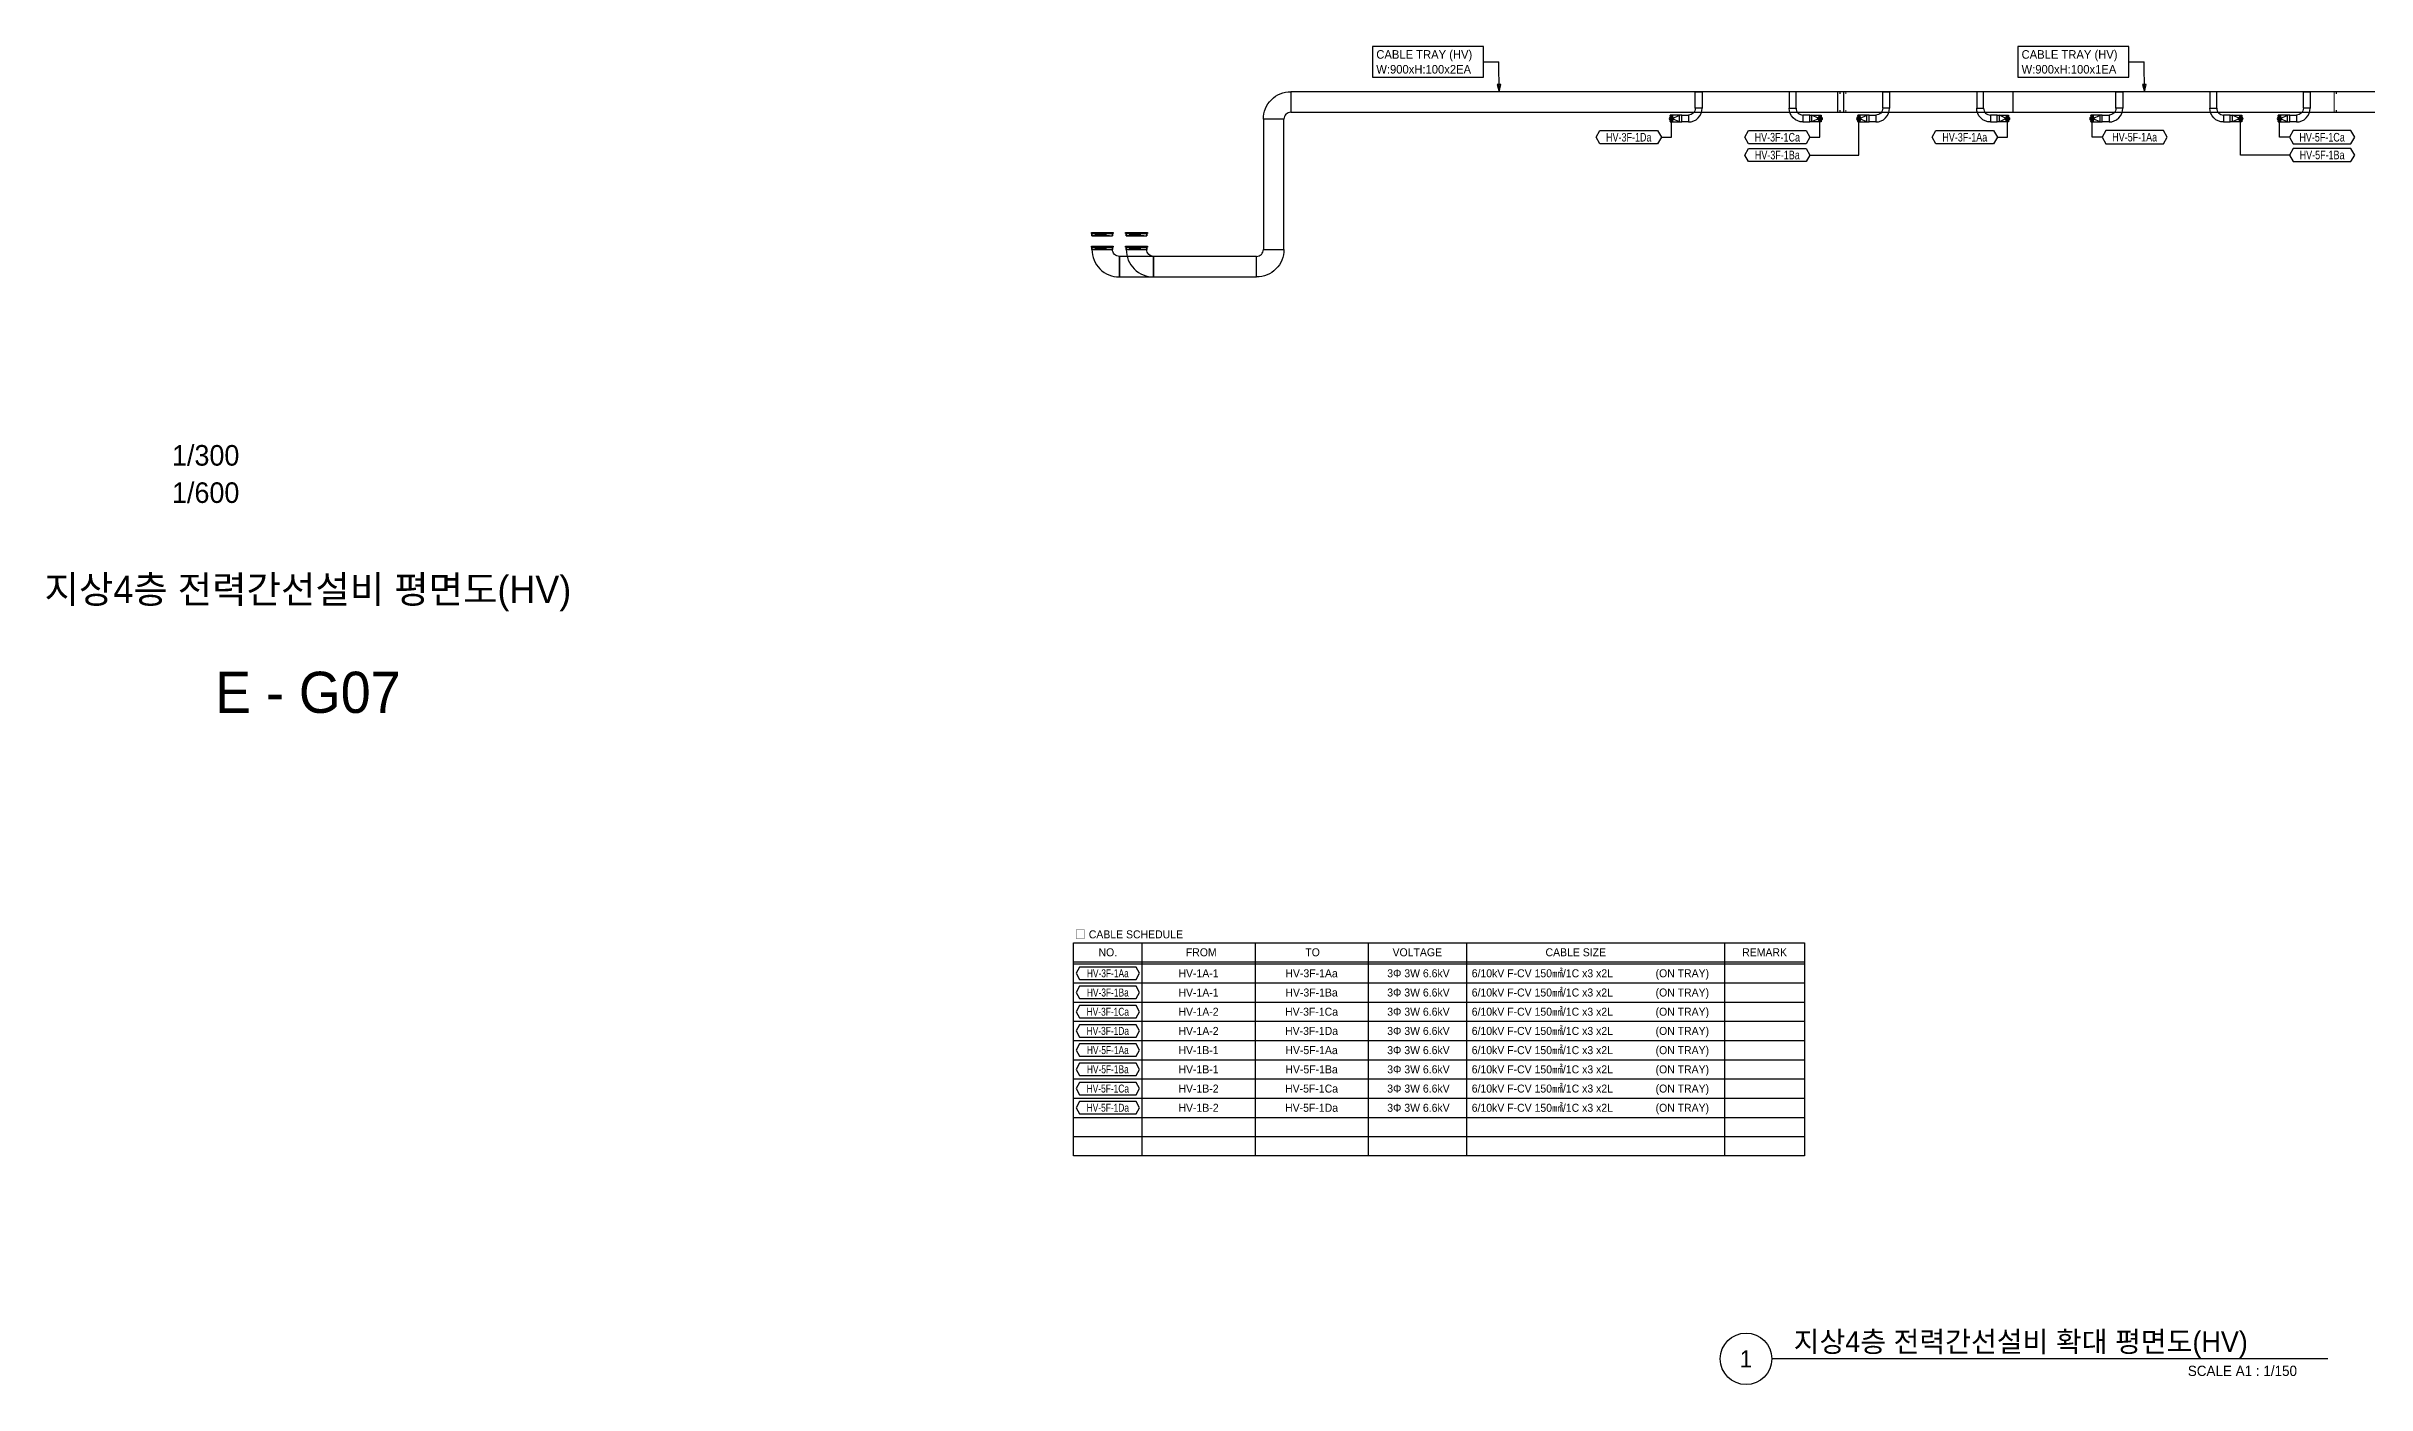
# Model space of a CAD drawing. Header units: millimetres. Extents: x 28900 to 374841, y -351975 to 849955.
# Drawn here: x 221811 to 323312, y 360825 to 419328 of the extents above; entities that cross this region are included whole.
import ezdxf
from ezdxf.enums import TextEntityAlignment as Align

# ---------------------------------------------------------------- set-up
doc = ezdxf.new("R2010")
doc.units = ezdxf.units.MM
doc.header["$LTSCALE"] = 150
for name, color, linetype in [('-----26 Electrical Cable Tray_HV_IT', 4, 'Continuous'), ('-----26 Electrical Cable Tray_HV_N', 30, 'Continuous'), ('-----26 Electrical Cable Tray_HV_UT A', 1, 'Continuous'), ('-----26 Electrical Cable Tray_HV_UT B', 71, 'Continuous'), ('-----26 Electrical Cable Tray_HV_발전기 B', 103, 'Continuous'), ('-----29 Cable Schedule', 1, 'Continuous'), ('-----29 Indicator', 1, 'Continuous'), ('-----29 주기', 1, 'Continuous'), ('-----30 Text', 2, 'Continuous'), ('-----41 Drawing Title', 2, 'Continuous'), ('-----42 Drawing Number', 2, 'Continuous'), ('-----43 Drawing Scale', 3, 'Continuous'), ('-----99 Cable Schedule', 2, 'Continuous')]:
    doc.layers.add(name, color=color, linetype=linetype)
doc.styles.add('ELEC', font='Dotum.ttf')

# ---------------------------------------------------------------- blocks, each defined once
blk = doc.blocks.new('A$550585017316')
at = {"color": 0}
for p, q in [((400, 300), (0, 300)), ((0, 300), (0, 0)), ((0, 0), (400, 0)), ((500, 300), (400, 300)), ((400, 0), (500, 0)), ((500, 0), (500, 300))]:
    blk.add_line(p, q, dxfattribs=at)
at = {"color": 8}
for p, q in [((100, 0), (0, 300)), ((0, 0), (100, 300)), ((100, 150), (400, 300)), ((100, 300), (100, 0)), ((100, 150), (400, 0)), ((400, 0), (400, 300))]:
    blk.add_line(p, q, dxfattribs=at)
blk = doc.blocks.new('A$C9a0ab699')
h = blk.add_hatch(color=0)
edge = h.paths.add_edge_path()
edge.add_arc((64, 64), 64, 720, 1080, ccw=False)
at = {"color": 0}
blk.add_circle((64, 64), 64, dxfattribs=at)

msp = doc.modelspace()

# ---------------------------------------------------------------- linework, layer by layer
at = {"layer": '-----26 Electrical Cable Tray_HV_IT', "elevation": 0}
for points in [[(276250, 416450), (276250, 416450, 0.4142136), (275950, 416150), (275950, 416150), (275050, 416150, -0.4142136), (276250, 417350)], [(293945, 416625), (293945, 416625, -0.4142136), (293645, 416325), (293645, 416325), (293645, 416025, 0.4142136), (294245, 416625)], [(298355, 416625), (298355, 416625, 0.4142136), (298655, 416325), (298655, 416325), (298655, 416025, -0.4142136), (298055, 416625)], [(302145, 416625), (302145, 416625, -0.4142136), (301845, 416325), (301845, 416325), (301845, 416025, 0.4142136), (302445, 416625)], [(306555, 416625), (306555, 416625, 0.4142136), (306855, 416325), (306855, 416325), (306855, 416025, -0.4142136), (306255, 416625)], [(312345, 416625), (312345, 416625, -0.4142136), (312045, 416325), (312045, 416325), (312045, 416025, 0.4142136), (312645, 416625)], [(316755, 416625), (316755, 416625, 0.4142136), (317055, 416325), (317055, 416325), (317055, 416025, -0.4142136), (316455, 416625)], [(320545, 416625), (320545, 416625, -0.4142136), (320245, 416325), (320245, 416325), (320245, 416025, 0.4142136), (320845, 416625)], [(268750, 410150), (268750, 410150, -0.4142136), (268450, 410450), (268450, 410450), (267550, 410450, 0.4142136), (268750, 409250)], [(270250, 410150), (270250, 410150, -0.4142136), (269950, 410450), (269950, 410450), (269050, 410450, 0.4142136), (270250, 409250)], [(274750, 410150), (274750, 410150, 0.4142136), (275050, 410450), (275050, 410450), (275950, 410450, -0.4142136), (274750, 409250)]]:
    msp.add_lwpolyline(points, format="xyb", close=True, dxfattribs=at)
for points in [[(307850, 417350), (276250, 417350), (276250, 416450), (307850, 416450)], [(332587, 417350), (276250, 417350), (276250, 416450), (332587, 416450)], [(294245, 417350), (294245, 416625), (293945, 416625), (293945, 417350)], [(298055, 417350), (298055, 416625), (298355, 416625), (298355, 417350)], [(302445, 417350), (302445, 416625), (302145, 416625), (302145, 417350)], [(306255, 417350), (306255, 416625), (306555, 416625), (306555, 417350)], [(312645, 417350), (312645, 416625), (312345, 416625), (312345, 417350)], [(316455, 417350), (316455, 416625), (316755, 416625), (316755, 417350)], [(320845, 417350), (320845, 416625), (320545, 416625), (320545, 417350)], [(293350, 416325), (293645, 416325), (293645, 416025), (293350, 416025)], [(298950, 416325), (298655, 416325), (298655, 416025), (298950, 416025)], [(301550, 416325), (301845, 416325), (301845, 416025), (301550, 416025)], [(307150, 416325), (306855, 416325), (306855, 416025), (307150, 416025)], [(311750, 416325), (312045, 416325), (312045, 416025), (311750, 416025)], [(317350, 416325), (317055, 416325), (317055, 416025), (317350, 416025)], [(319950, 416325), (320245, 416325), (320245, 416025), (319950, 416025)], [(275050, 416150), (275050, 410450), (275950, 410450), (275950, 416150)], [(267550, 410550), (267550, 410450), (268450, 410450), (268450, 410550)], [(274750, 410150), (268750, 410150), (268750, 409250), (274750, 409250)], [(269050, 410550), (269050, 410450), (269950, 410450), (269950, 410550)], [(274750, 410150), (270250, 410150), (270250, 409250), (274750, 409250)]]:
    msp.add_lwpolyline(points, close=True, dxfattribs=at)
at = {"layer": '-----26 Electrical Cable Tray_HV_IT', "ltscale": 7.5, "const_width": 50, "elevation": 0}
for points in [[(300273, 416550), (300273, 416450), (300173, 416450), (300173, 417350), (300273, 417350), (300273, 417250)], [(300533, 416550), (300533, 416450), (300433, 416450), (300433, 417350), (300533, 417350), (300533, 417250)], [(321990, 416550), (321990, 416450), (321890, 416450), (321890, 417350), (321990, 417350), (321990, 417250)]]:
    msp.add_lwpolyline(points, dxfattribs=at)
at = {"layer": '-----26 Electrical Cable Tray_HV_IT', "elevation": 0}
for points in [[(268450, 410550), (267550, 410450)], [(267550, 410550), (268450, 410450)], [(269950, 410550), (269050, 410450)], [(269050, 410550), (269950, 410450)]]:
    msp.add_lwpolyline(points, dxfattribs=at)
at = {"layer": '-----26 Electrical Cable Tray_HV_N', "color": 1}
for p, q in [((284676, 418653), (285353, 418653)), ((312905, 418653), (313582, 418653))]:
    msp.add_line(p, q, dxfattribs=at)
at = {"layer": '-----26 Electrical Cable Tray_HV_N', "color": 1, "elevation": 0}
for points in [[(279830, 419328), (279830, 417978), (284676, 417978), (284676, 419328)], [(308059, 419328), (308059, 417978), (312905, 417978), (312905, 419328)]]:
    msp.add_lwpolyline(points, close=True, dxfattribs=at)
for points in [[(285361, 417350), (285441, 417670), (285281, 417670), (285361, 417350), (285353, 418653)], [(313590, 417350), (313670, 417670), (313510, 417670), (313590, 417350), (313582, 418653)]]:
    msp.add_lwpolyline(points, dxfattribs=at)
at = {"layer": '-----26 Electrical Cable Tray_HV_UT A', "elevation": 0}
msp.add_lwpolyline([(267550, 411150), (267550, 411050), (268450, 411050), (268450, 411150)], close=True, dxfattribs=at)
for points in [[(268450, 411150), (267550, 411050)], [(267550, 411150), (268450, 411050)]]:
    msp.add_lwpolyline(points, dxfattribs=at)
at = {"layer": '-----26 Electrical Cable Tray_HV_UT B', "elevation": 0}
msp.add_lwpolyline([(269050, 411150), (269050, 411050), (269950, 411050), (269950, 411150)], close=True, dxfattribs=at)
for points in [[(269950, 411150), (269050, 411050)], [(269050, 411150), (269950, 411050)]]:
    msp.add_lwpolyline(points, dxfattribs=at)
at = {"layer": '-----41 Drawing Title', "color": 7}
msp.add_line((321611, 361950), (297289, 361950), dxfattribs=at)
msp.add_circle((296164, 361950), 1125, dxfattribs=at)
at = {"layer": '-----99 Cable Schedule', "color": 1, "elevation": 0}
for points in [[(292462, 415359), (292900, 415359), (292900, 416175)], [(298962, 414581), (301100, 414581), (301100, 416175)], [(298962, 415359), (299400, 415359), (299400, 416175)], [(307162, 415359), (307600, 415359), (307600, 416175)], [(311738, 415359), (311300, 415359), (311300, 416175)], [(319938, 414581), (317800, 414581), (317800, 416175)], [(319938, 415359), (319500, 415359), (319500, 416175)]]:
    msp.add_lwpolyline(points, dxfattribs=at)
for points in [[(292296, 415648), (292462, 415359), (292296, 415070), (289773, 415070), (289606, 415359), (289773, 415648)], [(298796, 415648), (298962, 415359), (298796, 415070), (296273, 415070), (296106, 415359), (296273, 415648)], [(306996, 415648), (307162, 415359), (306996, 415070), (304473, 415070), (304306, 415359), (304473, 415648)], [(311904, 415648), (311738, 415359), (311904, 415070), (314427, 415070), (314594, 415359), (314427, 415648)], [(320104, 415648), (319938, 415359), (320104, 415070), (322627, 415070), (322794, 415359), (322627, 415648)], [(298796, 414870), (298962, 414581), (298796, 414293), (296273, 414293), (296106, 414581), (296273, 414870)], [(320104, 414870), (319938, 414581), (320104, 414293), (322627, 414293), (322794, 414581), (322627, 414870)]]:
    msp.add_lwpolyline(points, close=True, dxfattribs=at)
at = {"color": 0, "elevation": 0}
for points in [[(267525, 411150), (267525, 411200), (268475, 411200), (268475, 411150), (267525, 411150)], [(267575, 411050), (267550, 411050), (267550, 411150), (268450, 411150), (268450, 411050), (268425, 411050)], [(269025, 411150), (269025, 411200), (269975, 411200), (269975, 411150), (269025, 411150)], [(269075, 411050), (269050, 411050), (269050, 411150), (269950, 411150), (269950, 411050), (269925, 411050)], [(267525, 410550), (267525, 410600), (268475, 410600), (268475, 410550), (267525, 410550)], [(267575, 410450), (267550, 410450), (267550, 410550), (268450, 410550), (268450, 410450), (268425, 410450)], [(269025, 410550), (269025, 410600), (269975, 410600), (269975, 410550), (269025, 410550)], [(269075, 410450), (269050, 410450), (269050, 410550), (269950, 410550), (269950, 410450), (269925, 410450)]]:
    msp.add_lwpolyline(points, dxfattribs=at)

# ---------------------------------------------------------------- block references
at = {"layer": '-----26 Electrical Cable Tray_HV_IT'}
for p in [(292850, 416025), (301050, 416025), (311250, 416025), (319450, 416025)]:
    msp.add_blockref('A$550585017316', p, dxfattribs=at)
at = {"layer": '-----26 Electrical Cable Tray_HV_IT', "xscale": -1}
for p in [(299450, 416025), (307650, 416025), (317850, 416025)]:
    msp.add_blockref('A$550585017316', p, dxfattribs=at)
at = {"layer": '-----99 Cable Schedule', "color": 1, "yscale": 1.5, "zscale": 1.5}
for p, xscale, rotation in [((292804, 416079), -1.5, 270), ((299496, 416079), 1.5, 90.00000000000001), ((301004, 416079), -1.5, 270), ((307696, 416079), 1.5, 90.00000000000001), ((311204, 416079), -1.5, 270), ((317896, 416079), 1.5, 90.00000000000001), ((319404, 416079), -1.5, 270)]:
    msp.add_blockref('A$C9a0ab699', p, dxfattribs=dict(at, xscale=xscale, rotation=rotation))

# ---------------------------------------------------------------- texts
at = {"layer": '-----26 Electrical Cable Tray_HV_IT', "style": 'ELEC'}
for s, p in [('W:900xH:100x2EA', (279990, 418328)), ('CABLE TRAY (HV)', (279990, 418978)), ('W:900xH:100x1EA', (308219, 418328)), ('CABLE TRAY (HV)', (308219, 418978))]:
    msp.add_text(s, height=375, dxfattribs=at).set_placement(p, align=Align.MIDDLE_LEFT)
at = {"layer": '-----41 Drawing Title', "style": 'ELEC'}
msp.add_text('지상4층 전력간선설비 평면도(HV)', height=1200, dxfattribs=at).set_placement((233250, 395590), align=Align.MIDDLE_CENTER)
at = {"layer": '-----41 Drawing Title', "color": 2, "style": 'ELEC'}
msp.add_text('지상4층 전력간선설비 확대 평면도(HV)', height=900, dxfattribs=at).set_placement((298248, 362250))
at = {"layer": '-----41 Drawing Title', "color": 7, "style": 'ELEC'}
msp.add_text('1', height=750, dxfattribs=at).set_placement((296164, 361950), align=Align.MIDDLE)
at = {"layer": '-----41 Drawing Title', "style": 'ELEC'}
msp.add_text('SCALE A1 : 1/150', height=450, dxfattribs=at).set_placement((320269, 361200), align=Align.RIGHT)
at = {"layer": '-----42 Drawing Number', "style": 'ELEC'}
msp.add_text('E - G07', height=1800, dxfattribs=at).set_placement((233250, 391090), align=Align.MIDDLE_CENTER)
at = {"layer": '-----43 Drawing Scale', "style": 'ELEC'}
for s, p in [('1/300', (228779, 401450)), ('1/600', (228779, 399820))]:
    msp.add_text(s, height=900, dxfattribs=at).set_placement(p, align=Align.MIDDLE_CENTER)
at = {"layer": '-----99 Cable Schedule', "style": 'ELEC', "width": 0.8}
for s, p in [('HV-3F-1Da', (291034, 415359)), ('HV-3F-1Ca', (297534, 415359, 0)), ('HV-3F-1Aa', (305734, 415359, 0)), ('HV-5F-1Aa', (313166, 415359, 0)), ('HV-5F-1Ca', (321366, 415359, 0)), ('HV-3F-1Ba', (297534, 414581, 0)), ('HV-5F-1Ba', (321366, 414581, 0))]:
    msp.add_text(s, height=375, dxfattribs=at).set_placement(p, align=Align.MIDDLE)
at = {"color": 0, "style": 'ELEC', "width": 0.7}
for p in [(268024, 411096), (269524, 411096)]:
    msp.add_text('HV 트레이-UT', height=50, dxfattribs=at).set_placement(p, align=Align.MIDDLE_CENTER)

# ---------------------------------------------------------------- wipeouts: each hides what was drawn before it
at = {"color": 3}
msp.add_wipeout([(266750, 380144), (298727, 380144), (298727, 370826), (266750, 370826)], dxfattribs=at).dxf.layer = '-----26 Electrical Cable Tray_HV_발전기 B'

# ---------------------------------------------------------------- next in the draw order: linework, layer by layer
at = {"layer": '-----29 Cable Schedule'}
for p, q in [((269740, 380144), (269740, 379226)), ((274686, 380144), (274686, 379226)), ((279631, 380144), (279631, 379226)), ((283937, 380144), (283937, 379226)), ((295227, 380144), (295227, 379226))]:
    msp.add_line(p, q, dxfattribs=at)
at = {"layer": '-----29 Cable Schedule', "color": 3}
for p, q in [((266750, 379304), (298727, 379304)), ((266750, 379226), (298727, 379226))]:
    msp.add_line(p, q, dxfattribs=at)
at = {"layer": '-----29 Cable Schedule', "color": 1}
for p, q in [((269740, 379226), (269740, 370826)), ((274686, 379226), (274686, 370826)), ((279631, 379226), (279631, 370826)), ((283937, 379226), (283937, 370826)), ((295227, 379226), (295227, 370826)), ((266750, 378386), (298727, 378386)), ((266750, 377546), (298727, 377546)), ((266750, 376706), (298727, 376706)), ((266750, 375866), (298727, 375866)), ((266750, 375026), (298727, 375026)), ((266750, 374186), (298727, 374186)), ((266750, 373346), (298727, 373346)), ((266750, 372506), (298727, 372506)), ((266750, 371666), (298727, 371666))]:
    msp.add_line(p, q, dxfattribs=at)
at = {"layer": '-----29 Cable Schedule', "color": 3}
msp.add_lwpolyline([(266750, 380144), (298727, 380144), (298727, 370826), (266750, 370826)], close=True, dxfattribs=at)
at = {"layer": '-----29 주기'}
for points in [[(267010, 379076), (266855, 378806), (267010, 378537), (269480, 378537), (269635, 378806), (269480, 379076)], [(267010, 378236), (266855, 377966), (267010, 377697), (269480, 377697), (269635, 377966), (269480, 378236)], [(267010, 377396), (266855, 377126), (267010, 376857), (269480, 376857), (269635, 377126), (269480, 377396)], [(267010, 376556), (266855, 376286), (267010, 376017), (269480, 376017), (269635, 376286), (269480, 376556)], [(267010, 375716), (266855, 375446), (267010, 375177), (269480, 375177), (269635, 375446), (269480, 375716)], [(267010, 374876), (266855, 374606), (267010, 374337), (269480, 374337), (269635, 374606), (269480, 374876)], [(267010, 374036), (266855, 373766), (267010, 373497), (269480, 373497), (269635, 373766), (269480, 374036)], [(267010, 373196), (266855, 372926), (267010, 372657), (269480, 372657), (269635, 372926), (269480, 373196)]]:
    msp.add_lwpolyline(points, close=True, dxfattribs=at)

# ---------------------------------------------------------------- next in the draw order: texts
at = {"layer": '-----29 Indicator', "color": 2, "linetype": 'Continuous', "style": 'ELEC'}
msp.add_text('□ CABLE SCHEDULE', height=350, dxfattribs=at).set_placement((266808, 380508), align=Align.MIDDLE_LEFT)
at = {"layer": '-----30 Text', "style": 'ELEC'}
msp.add_text('NO.', height=350, dxfattribs=at).set_placement((268245, 379724), align=Align.MIDDLE)
for s, p in [('FROM', (272333, 379724)), ('TO', (277203, 379724)), ('VOLTAGE', (281783, 379724)), ('CABLE SIZE', (288716, 379724)), ('REMARK', (296977, 379724))]:
    msp.add_text(s, height=350, dxfattribs=at).set_placement(p, align=Align.MIDDLE_CENTER)
at = {"layer": '-----30 Text', "linetype": 'Continuous', "style": 'ELEC', "width": 0.8}
for s, p in [('HV-3F-1Aa', (268245, 378806)), ('HV-3F-1Ba', (268245, 377966)), ('HV-3F-1Ca', (268245, 377126)), ('HV-3F-1Da', (268245, 376286)), ('HV-5F-1Aa', (268245, 375446)), ('HV-5F-1Ba', (268245, 374606)), ('HV-5F-1Ca', (268245, 373766)), ('HV-5F-1Da', (268245, 372926))]:
    msp.add_text(s, height=350, dxfattribs=at).set_placement(p, align=Align.MIDDLE)
at = {"layer": '-----30 Text', "color": 3, "style": 'ELEC'}
for s, p in [('HV-1A-1', (272213, 378806)), ('HV-3F-1Aa', (277159, 378806)), ('3Φ 3W 6.6kV', (281834, 378806)), ('HV-1A-1', (272213, 377966)), ('HV-3F-1Ba', (277159, 377966)), ('3Φ 3W 6.6kV', (281834, 377966)), ('HV-1A-2', (272213, 377126)), ('HV-3F-1Ca', (277159, 377126)), ('3Φ 3W 6.6kV', (281834, 377126)), ('HV-1A-2', (272213, 376286)), ('HV-1B-1', (272213, 375446)), ('HV-3F-1Da', (277159, 376286)), ('HV-5F-1Aa', (277159, 375446)), ('3Φ 3W 6.6kV', (281834, 376286)), ('3Φ 3W 6.6kV', (281834, 375446)), ('HV-1B-1', (272213, 374606)), ('HV-5F-1Ba', (277159, 374606)), ('3Φ 3W 6.6kV', (281834, 374606)), ('HV-1B-2', (272213, 373766)), ('HV-5F-1Ca', (277159, 373766)), ('3Φ 3W 6.6kV', (281834, 373766)), ('HV-1B-2', (272213, 372926)), ('HV-5F-1Da', (277159, 372926)), ('3Φ 3W 6.6kV', (281834, 372926))]:
    msp.add_text(s, height=350, dxfattribs=at).set_placement(p, align=Align.MIDDLE_CENTER)
for p in [(284165, 378806), (284165, 377966), (284165, 377126), (284165, 376286), (284165, 375446), (284165, 374606), (284165, 373766), (284165, 372926)]:
    msp.add_text('6/10kV F-CV 150㎟/1C x3 x2L', height=350, dxfattribs=at).set_placement(p, align=Align.MIDDLE_LEFT)
for p in [(294548, 378806), (294548, 377966), (294548, 377126), (294548, 376286), (294548, 375446), (294548, 374606), (294548, 373766), (294548, 372926)]:
    msp.add_text('(ON TRAY)', height=350, dxfattribs=at).set_placement(p, align=Align.MIDDLE_RIGHT)

doc.saveas('drawing.dxf')
